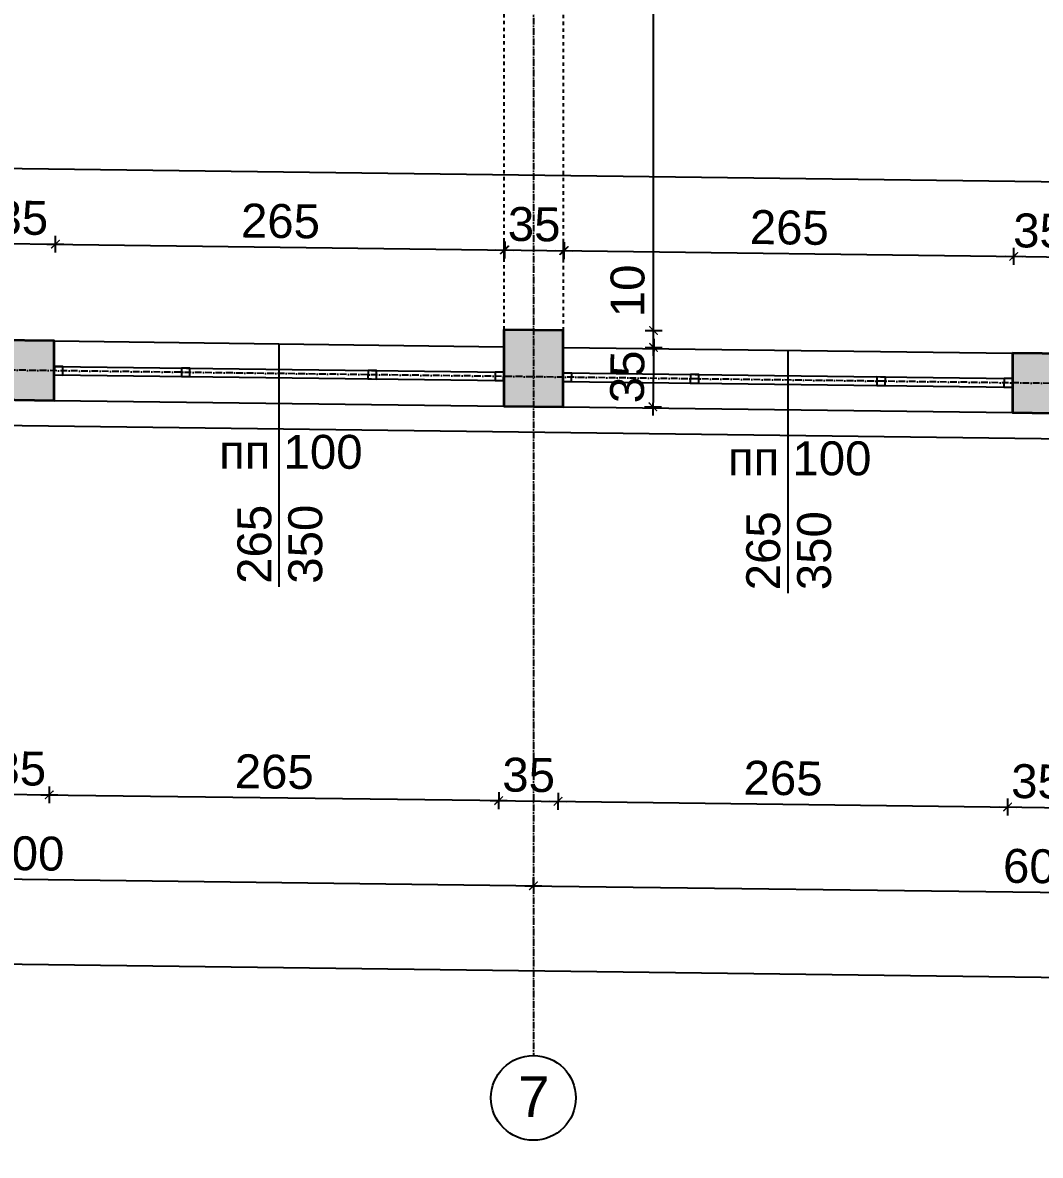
# Model space of a CAD drawing. Header units: inches. Extents: x -72385 to 39588, y -6525 to 66685.
# Drawn here: x -48686 to -48086, y 801 to 1469 of the extents above; entities that cross this region are included whole.
import ezdxf

# ---------------------------------------------------------------- set-up
doc = ezdxf.new("R2010")
doc.units = ezdxf.units.IN
doc.header["$MEASUREMENT"] = 0
doc.linetypes.add('DashDot', pattern=[0.6, 0.4, -0.1, 0, -0.1])
doc.linetypes.add('Hidden', pattern=[0.4, 0.2, -0.2])
for name, color, linetype, lineweight in [('Изгледни линии', 253, 'Continuous', 25), ('Надписи коти външни', 252, 'Continuous', 25), ('Надписи коти вътрешни', 252, 'Continuous', 25), ('Надписи Оси', 252, 'Continuous', 25), ('Надписи прозорци', 252, 'Continuous', 25), ('Оси', 252, 'DashDot', 25), ('Прозорци', 251, 'Continuous', 25), ('Пунктир', 253, 'Hidden', 25), ('Разрезни линии', 7, 'Continuous', 35), ('Щрих стени', 254, 'Continuous', 25)]:
    doc.layers.add(name, color=color, linetype=linetype, lineweight=lineweight)
doc.styles.add('Arial Regular', font='arial.ttf')
doc.styles.get("Standard").update_dxf_attribs({"font": 'arial.ttf'})
doc.dimstyles.new('Annotative', dxfattribs={"dimscale": 0, "dimtxt": 20, "dimasz": 5, "dimexe": 5, "dimexo": 5, "dimgap": 5, "dimtad": 1, "dimdec": 0, "dimzin": 0, "dimdsep": 46, "dimtxsty": 'Standard', "dimblk": 'ARCHTICK', "dimcen": 5, "dimdle": 5, "dimadec": 0, "dimazin": 0, "dimtfac": 1, "dimtdec": 0, "dimtofl": 0, "dimtmove": 0, "dimatfit": 3, "dimldrblk": 'ARCHTICK', "dimfxl": 5, "dimfxlon": 1, "dimtolj": 1, "dimtzin": 0, "dimarcsym": 1})

# ---------------------------------------------------------------- blocks, each defined once
blk = doc.blocks.new('_ArchTick')
at = {"color": 0, "linetype": 'ByBlock', "const_width": 0.15}
blk.add_lwpolyline([(-0.5, -0.5), (0.5, 0.5)], dxfattribs=at)
blk = doc.blocks.new('*D1986')
at = {"layer": 'Defpoints', "color": 0, "ltscale": 50, "transparency": 16777216}
for p in [(-48666.61, 1337.95), (-48702.34, 1281.32), (-48667.34, 1280.88)]:
    blk.add_point(p, dxfattribs=at)
at = {"layer": 'Надписи коти вътрешни', "color": 0, "lineweight": -2, "ltscale": 50, "transparency": 16777216}
for p, q in [((-48701.67, 1333.4), (-48701.55, 1343.4)), ((-48666.67, 1332.95), (-48666.55, 1342.95)), ((-48706.61, 1338.46), (-48661.61, 1337.89))]:
    blk.add_line(p, q, dxfattribs=at)
at = {"layer": 'Надписи коти вътрешни', "color": 0, "lineweight": -2, "ltscale": 50, "transparency": 16777216, "xscale": 5, "yscale": 5, "zscale": 5}
for p, rotation in [((-48701.61, 1338.4), 179.2706286525344), ((-48666.61, 1337.95), 359.2706286525344)]:
    blk.add_blockref('_ArchTick', p, dxfattribs=dict(at, rotation=rotation))
at = {"layer": 'Надписи коти вътрешни', "color": 0, "ltscale": 50, "transparency": 16777216, "insert": (-48686.42, 1353.42), "char_height": 20, "attachment_point": 5, "rotation": 359.27063}
blk.add_mtext('\\A1;35', dxfattribs=at)
blk = doc.blocks.new('*D1987')
at = {"layer": 'Defpoints', "color": 0, "ltscale": 50, "transparency": 16777216}
for p in [(-48401.61, 1334.58), (-48667.34, 1280.88), (-48402.34, 1277.5)]:
    blk.add_point(p, dxfattribs=at)
at = {"layer": 'Надписи коти вътрешни', "color": 0, "lineweight": -2, "ltscale": 50, "transparency": 16777216}
for p, q in [((-48666.67, 1332.95), (-48666.55, 1342.95)), ((-48671.61, 1338.01), (-48396.61, 1334.51)), ((-48401.67, 1329.58), (-48401.55, 1339.58))]:
    blk.add_line(p, q, dxfattribs=at)
at = {"layer": 'Надписи коти вътрешни', "color": 0, "lineweight": -2, "ltscale": 50, "transparency": 16777216, "xscale": 5, "yscale": 5, "zscale": 5}
for p, rotation in [((-48666.61, 1337.95), 179.270628652547), ((-48401.61, 1334.58), 359.270628652547)]:
    blk.add_blockref('_ArchTick', p, dxfattribs=dict(at, rotation=rotation))
at = {"layer": 'Надписи коти вътрешни', "color": 0, "ltscale": 50, "transparency": 16777216, "insert": (-48533.92, 1351.47), "char_height": 20, "attachment_point": 5, "rotation": 359.27063}
blk.add_mtext('\\A1;265', dxfattribs=at)
blk = doc.blocks.new('*D1988')
at = {"layer": 'Defpoints', "color": 0, "ltscale": 50, "transparency": 16777216}
for p in [(-48367.06, 1334.14), (-48402.34, 1312.51), (-48367.34, 1312.06)]:
    blk.add_point(p, dxfattribs=at)
at = {"layer": 'Надписи коти вътрешни', "color": 0, "lineweight": -2, "ltscale": 50, "transparency": 16777216}
for p, q in [((-48402.12, 1329.58), (-48401.99, 1339.58)), ((-48367.12, 1329.14), (-48366.99, 1339.14)), ((-48407.06, 1334.65), (-48362.06, 1334.07))]:
    blk.add_line(p, q, dxfattribs=at)
at = {"layer": 'Надписи коти вътрешни', "color": 0, "lineweight": -2, "ltscale": 50, "transparency": 16777216, "xscale": 5, "yscale": 5, "zscale": 5}
for p, rotation in [((-48402.06, 1334.58), 179.2706286525459), ((-48367.06, 1334.14), 359.270628652546)]:
    blk.add_blockref('_ArchTick', p, dxfattribs=dict(at, rotation=rotation))
at = {"layer": 'Надписи коти вътрешни', "color": 0, "ltscale": 50, "transparency": 16777216, "insert": (-48384.36, 1349.58), "char_height": 20, "attachment_point": 5, "rotation": 359.27063}
blk.add_mtext('\\A1;35', dxfattribs=at)
blk = doc.blocks.new('*D1989')
at = {"layer": 'Defpoints', "color": 0, "ltscale": 50, "transparency": 16777216}
for p in [(-48101.61, 1330.76), (-48367.34, 1277.06), (-48102.34, 1273.68)]:
    blk.add_point(p, dxfattribs=at)
at = {"layer": 'Надписи коти вътрешни', "color": 0, "lineweight": -2, "ltscale": 50, "transparency": 16777216}
for p, q in [((-48366.67, 1329.13), (-48366.55, 1339.13)), ((-48101.67, 1325.76), (-48101.55, 1335.76)), ((-48371.61, 1334.19), (-48096.61, 1330.69))]:
    blk.add_line(p, q, dxfattribs=at)
at = {"layer": 'Надписи коти вътрешни', "color": 0, "lineweight": -2, "ltscale": 50, "transparency": 16777216, "xscale": 5, "yscale": 5, "zscale": 5}
for p, rotation in [((-48366.61, 1334.13), 179.270628652547), ((-48101.61, 1330.76), 359.270628652547)]:
    blk.add_blockref('_ArchTick', p, dxfattribs=dict(at, rotation=rotation))
at = {"layer": 'Надписи коти вътрешни', "color": 0, "ltscale": 50, "transparency": 16777216, "insert": (-48233.92, 1347.65), "char_height": 20, "attachment_point": 5, "rotation": 359.27063}
blk.add_mtext('\\A1;265', dxfattribs=at)
blk = doc.blocks.new('*D1990')
at = {"layer": 'Defpoints', "color": 0, "ltscale": 50, "transparency": 16777216}
for p in [(-48066.61, 1330.31), (-48102.34, 1273.68), (-48067.34, 1273.24)]:
    blk.add_point(p, dxfattribs=at)
at = {"layer": 'Надписи коти вътрешни', "color": 0, "lineweight": -2, "ltscale": 50, "transparency": 16777216}
for p, q in [((-48101.67, 1325.76), (-48101.55, 1335.76)), ((-48066.67, 1325.31), (-48066.55, 1335.31)), ((-48106.61, 1330.82), (-48061.61, 1330.25))]:
    blk.add_line(p, q, dxfattribs=at)
at = {"layer": 'Надписи коти вътрешни', "color": 0, "lineweight": -2, "ltscale": 50, "transparency": 16777216, "xscale": 5, "yscale": 5, "zscale": 5}
for p, rotation in [((-48101.61, 1330.76), 179.2706286525344), ((-48066.61, 1330.31), 359.2706286525344)]:
    blk.add_blockref('_ArchTick', p, dxfattribs=dict(at, rotation=rotation))
at = {"layer": 'Надписи коти вътрешни', "color": 0, "ltscale": 50, "transparency": 16777216, "insert": (-48086.42, 1345.78), "char_height": 20, "attachment_point": 5, "rotation": 359.27063}
blk.add_mtext('\\A1;35', dxfattribs=at)
blk = doc.blocks.new('*D2021')
at = {"layer": 'Defpoints', "color": 0, "ltscale": 50, "transparency": 16777216}
for p in [(-47201.05, 1363.57), (-51367.34, 1315.25), (-47202.34, 1262.23)]:
    blk.add_point(p, dxfattribs=at)
at = {"layer": 'Надписи коти вътрешни', "color": 0, "lineweight": -2, "ltscale": 50, "transparency": 16777216}
for p, q in [((-51371.05, 1416.65), (-47196.05, 1363.5)), ((-51366.11, 1411.59), (-51365.98, 1421.59)), ((-47201.11, 1358.57), (-47200.98, 1368.57))]:
    blk.add_line(p, q, dxfattribs=at)
at = {"layer": 'Надписи коти вътрешни', "color": 0, "lineweight": -2, "ltscale": 50, "transparency": 16777216, "xscale": 5, "yscale": 5, "zscale": 5}
for p, rotation in [((-51366.05, 1416.59), 179.2706286525471), ((-47201.05, 1363.57), 359.2706286525471)]:
    blk.add_blockref('_ArchTick', p, dxfattribs=dict(at, rotation=rotation))
at = {"layer": 'Надписи коти вътрешни', "color": 0, "ltscale": 50, "transparency": 16777216, "insert": (-49283.35, 1405.29), "char_height": 20, "attachment_point": 5, "rotation": 359.27063}
blk.add_mtext('\\A1;4165', dxfattribs=at)
blk = doc.blocks.new('*D8052')
at = {"layer": 'Defpoints', "color": 0, "ltscale": 50, "transparency": 16777216}
for p in [(-48367.34, 1287.06), (-48314, 1287.06), (-48367.34, 1277.06)]:
    blk.add_point(p, dxfattribs=at)
at = {"layer": 'Надписи коти вътрешни', "color": 0, "lineweight": -2, "ltscale": 50, "transparency": 16777216}
for p, q in [((-48314, 1287.06), (-48314, 1328.76)), ((-48319, 1287.06), (-48309, 1287.06)), ((-48314, 1272.06), (-48314, 1287.06)), ((-48319, 1277.06), (-48309, 1277.06))]:
    blk.add_line(p, q, dxfattribs=at)
at = {"layer": 'Надписи коти вътрешни', "color": 0, "lineweight": -2, "ltscale": 50, "transparency": 16777216, "xscale": 5, "yscale": 5, "zscale": 5}
for p, rotation in [((-48314, 1287.06), 90), ((-48314, 1277.06), 270)]:
    blk.add_blockref('_ArchTick', p, dxfattribs=dict(at, rotation=rotation))
at = {"layer": 'Надписи коти вътрешни', "color": 0, "ltscale": 50, "transparency": 16777216, "insert": (-48329.21, 1310.41), "char_height": 20, "attachment_point": 5, "rotation": 90}
blk.add_mtext('\\A1;10', dxfattribs=at)
blk = doc.blocks.new('*D2111')
at = {"layer": 'Defpoints', "color": 0, "ltscale": 50, "transparency": 16777216}
for p in [(-48367.34, 1837.1), (-48314, 1837.1), (-48367.34, 1287.06)]:
    blk.add_point(p, dxfattribs=at)
at = {"layer": 'Надписи коти вътрешни', "color": 0, "lineweight": -2, "ltscale": 50, "transparency": 16777216}
for p, q in [((-48319, 1837.1), (-48309, 1837.1)), ((-48314, 1282.06), (-48314, 1842.1)), ((-48319, 1287.06), (-48309, 1287.06))]:
    blk.add_line(p, q, dxfattribs=at)
at = {"layer": 'Надписи коти вътрешни', "color": 0, "lineweight": -2, "ltscale": 50, "transparency": 16777216, "xscale": 5, "yscale": 5, "zscale": 5}
for p, rotation in [((-48314, 1837.1), 90), ((-48314, 1287.06), 270)]:
    blk.add_blockref('_ArchTick', p, dxfattribs=dict(at, rotation=rotation))
at = {"layer": 'Надписи коти вътрешни', "color": 0, "ltscale": 50, "transparency": 16777216, "insert": (-48329.21, 1562.08), "char_height": 20, "attachment_point": 5, "rotation": 90}
blk.add_mtext('\\A1;550', dxfattribs=at)
blk = doc.blocks.new('*D6324')
at = {"layer": 'Defpoints', "color": 0, "ltscale": 50, "transparency": 16777216}
for p in [(-48702.34, 1246.32), (-48667.34, 1245.87), (-48670.3, 1013.39)]:
    blk.add_point(p, dxfattribs=at)
at = {"layer": 'Надписи коти външни', "color": 0, "lineweight": -2, "ltscale": 50, "transparency": 16777216}
for p, q in [((-48705.23, 1018.84), (-48705.36, 1008.84)), ((-48670.23, 1018.39), (-48670.36, 1008.39)), ((-48710.3, 1013.9), (-48665.3, 1013.33))]:
    blk.add_line(p, q, dxfattribs=at)
at = {"layer": 'Надписи коти външни', "color": 0, "lineweight": -2, "ltscale": 50, "transparency": 16777216, "xscale": 5, "yscale": 5, "zscale": 5}
for p, rotation in [((-48705.3, 1013.84), 179.2706286525464), ((-48670.3, 1013.39), 359.2706286525463)]:
    blk.add_blockref('_ArchTick', p, dxfattribs=dict(at, rotation=rotation))
at = {"layer": 'Надписи коти външни', "color": 0, "ltscale": 50, "transparency": 16777216, "insert": (-48687.6, 1028.83), "char_height": 20, "attachment_point": 5, "rotation": 359.27063}
blk.add_mtext('\\A1;35', dxfattribs=at)
blk = doc.blocks.new('*D6325')
at = {"layer": 'Defpoints', "color": 0, "ltscale": 50, "transparency": 16777216}
for p in [(-48667.34, 1245.87), (-48402.34, 1242.5), (-48405.3, 1010.02)]:
    blk.add_point(p, dxfattribs=at)
at = {"layer": 'Надписи коти външни', "color": 0, "lineweight": -2, "ltscale": 50, "transparency": 16777216}
for p, q in [((-48670.23, 1018.39), (-48670.36, 1008.39)), ((-48405.23, 1015.02), (-48405.36, 1005.02)), ((-48675.3, 1013.46), (-48400.3, 1009.96))]:
    blk.add_line(p, q, dxfattribs=at)
at = {"layer": 'Надписи коти външни', "color": 0, "lineweight": -2, "ltscale": 50, "transparency": 16777216, "xscale": 5, "yscale": 5, "zscale": 5}
for p, rotation in [((-48670.3, 1013.39), 179.2706286525478), ((-48405.3, 1010.02), 359.2706286525477)]:
    blk.add_blockref('_ArchTick', p, dxfattribs=dict(at, rotation=rotation))
at = {"layer": 'Надписи коти външни', "color": 0, "ltscale": 50, "transparency": 16777216, "insert": (-48537.6, 1026.92), "char_height": 20, "attachment_point": 5, "rotation": 359.27063}
blk.add_mtext('\\A1;265', dxfattribs=at)
blk = doc.blocks.new('*D6326')
at = {"layer": 'Defpoints', "color": 0, "ltscale": 50, "transparency": 16777216}
for p in [(-48402.34, 1242.5), (-48367.34, 1242.05), (-48370.3, 1009.57)]:
    blk.add_point(p, dxfattribs=at)
at = {"layer": 'Надписи коти външни', "color": 0, "lineweight": -2, "ltscale": 50, "transparency": 16777216}
for p, q in [((-48405.23, 1015.02), (-48405.36, 1005.02)), ((-48410.3, 1010.08), (-48365.3, 1009.51)), ((-48370.23, 1014.57), (-48370.36, 1004.57))]:
    blk.add_line(p, q, dxfattribs=at)
at = {"layer": 'Надписи коти външни', "color": 0, "lineweight": -2, "ltscale": 50, "transparency": 16777216, "xscale": 5, "yscale": 5, "zscale": 5}
for p, rotation in [((-48405.3, 1010.02), 179.2706286525345), ((-48370.3, 1009.57), 359.2706286525345)]:
    blk.add_blockref('_ArchTick', p, dxfattribs=dict(at, rotation=rotation))
at = {"layer": 'Надписи коти външни', "color": 0, "ltscale": 50, "transparency": 16777216, "insert": (-48387.6, 1025.01), "char_height": 20, "attachment_point": 5, "rotation": 359.27063}
blk.add_mtext('\\A1;35', dxfattribs=at)
blk = doc.blocks.new('*D6327')
at = {"layer": 'Defpoints', "color": 0, "ltscale": 50, "transparency": 16777216}
for p in [(-48367.34, 1242.05), (-48102.34, 1238.68), (-48105.3, 1006.2)]:
    blk.add_point(p, dxfattribs=at)
at = {"layer": 'Надписи коти външни', "color": 0, "lineweight": -2, "ltscale": 50, "transparency": 16777216}
for p, q in [((-48375.3, 1009.64), (-48100.3, 1006.14)), ((-48370.23, 1014.57), (-48370.36, 1004.57)), ((-48105.23, 1011.2), (-48105.36, 1001.2))]:
    blk.add_line(p, q, dxfattribs=at)
at = {"layer": 'Надписи коти външни', "color": 0, "lineweight": -2, "ltscale": 50, "transparency": 16777216, "xscale": 5, "yscale": 5, "zscale": 5}
for p, rotation in [((-48370.3, 1009.57), 179.270628652547), ((-48105.3, 1006.2), 359.270628652547)]:
    blk.add_blockref('_ArchTick', p, dxfattribs=dict(at, rotation=rotation))
at = {"layer": 'Надписи коти външни', "color": 0, "ltscale": 50, "transparency": 16777216, "insert": (-48237.6, 1023.1), "char_height": 20, "attachment_point": 5, "rotation": 359.27063}
blk.add_mtext('\\A1;265', dxfattribs=at)
blk = doc.blocks.new('*D6328')
at = {"layer": 'Defpoints', "color": 0, "ltscale": 50, "transparency": 16777216}
for p in [(-48102.34, 1238.68), (-48067.34, 1238.24), (-48070.3, 1005.75)]:
    blk.add_point(p, dxfattribs=at)
at = {"layer": 'Надписи коти външни', "color": 0, "lineweight": -2, "ltscale": 50, "transparency": 16777216}
for p, q in [((-48105.23, 1011.2), (-48105.36, 1001.2)), ((-48070.23, 1010.75), (-48070.36, 1000.75)), ((-48110.3, 1006.26), (-48065.3, 1005.69))]:
    blk.add_line(p, q, dxfattribs=at)
at = {"layer": 'Надписи коти външни', "color": 0, "lineweight": -2, "ltscale": 50, "transparency": 16777216, "xscale": 5, "yscale": 5, "zscale": 5}
for p, rotation in [((-48105.3, 1006.2), 179.2706286525464), ((-48070.3, 1005.75), 359.2706286525463)]:
    blk.add_blockref('_ArchTick', p, dxfattribs=dict(at, rotation=rotation))
at = {"layer": 'Надписи коти външни', "color": 0, "ltscale": 50, "transparency": 16777216, "insert": (-48087.6, 1021.19), "char_height": 20, "attachment_point": 5, "rotation": 359.27063}
blk.add_mtext('\\A1;35', dxfattribs=at)
blk = doc.blocks.new('*D6381')
at = {"layer": 'Defpoints', "color": 0, "ltscale": 50, "transparency": 16777216}
for p in [(-48984.84, 967.39), (-48384.84, 959.75), (-48384.84, 959.75)]:
    blk.add_point(p, dxfattribs=at)
at = {"layer": 'Надписи коти външни', "color": 0, "lineweight": -2, "ltscale": 50, "transparency": 16777216}
for p, q in [((-48984.84, 967.39), (-48984.77, 972.39)), ((-48989.84, 967.46), (-48379.84, 959.69)), ((-48384.84, 959.75), (-48384.77, 964.75))]:
    blk.add_line(p, q, dxfattribs=at)
at = {"layer": 'Надписи коти външни', "color": 0, "lineweight": -2, "ltscale": 50, "transparency": 16777216, "xscale": 5, "yscale": 5, "zscale": 5}
for p, rotation in [((-48984.84, 967.39), 179.2706286525471), ((-48384.84, 959.75), 359.2706286525471)]:
    blk.add_blockref('_ArchTick', p, dxfattribs=dict(at, rotation=rotation))
at = {"layer": 'Надписи коти външни', "color": 0, "ltscale": 50, "transparency": 16777216, "insert": (-48684.64, 978.78), "char_height": 20, "attachment_point": 5, "rotation": 359.27063}
blk.add_mtext('\\A1;600', dxfattribs=at)
blk = doc.blocks.new('*D6382')
at = {"layer": 'Defpoints', "color": 0, "ltscale": 50, "transparency": 16777216}
for p in [(-48384.84, 959.75), (-47784.84, 952.12), (-47784.84, 952.12)]:
    blk.add_point(p, dxfattribs=at)
at = {"layer": 'Надписи коти външни', "color": 0, "lineweight": -2, "ltscale": 50, "transparency": 16777216}
for p, q in [((-48384.84, 959.75), (-48384.77, 964.75)), ((-48389.84, 959.82), (-47779.84, 952.05)), ((-47784.84, 952.12), (-47784.77, 957.12))]:
    blk.add_line(p, q, dxfattribs=at)
at = {"layer": 'Надписи коти външни', "color": 0, "lineweight": -2, "ltscale": 50, "transparency": 16777216, "xscale": 5, "yscale": 5, "zscale": 5}
for p, rotation in [((-48384.84, 959.75), 179.2706286525534), ((-47784.84, 952.12), 359.2706286525534)]:
    blk.add_blockref('_ArchTick', p, dxfattribs=dict(at, rotation=rotation))
at = {"layer": 'Надписи коти външни', "color": 0, "ltscale": 50, "transparency": 16777216, "insert": (-48084.64, 971.15), "char_height": 20, "attachment_point": 5, "rotation": 359.27063}
blk.add_mtext('\\A1;600', dxfattribs=at)
blk = doc.blocks.new('*D6427')
at = {"layer": 'Defpoints', "color": 0, "ltscale": 50, "transparency": 16777216}
for p in [(-52317.34, 1292.34), (-40222.34, 1138.36), (-40226.57, 805.89)]:
    blk.add_point(p, dxfattribs=at)
at = {"layer": 'Надписи коти външни', "color": 0, "lineweight": -2, "ltscale": 50, "transparency": 16777216}
for p, q in [((-52321.51, 964.87), (-52321.63, 954.87)), ((-52326.57, 959.93), (-40221.57, 805.83)), ((-40226.51, 810.89), (-40226.63, 800.89))]:
    blk.add_line(p, q, dxfattribs=at)
at = {"layer": 'Надписи коти външни', "color": 0, "lineweight": -2, "ltscale": 50, "transparency": 16777216, "xscale": 5, "yscale": 5, "zscale": 5}
for p, rotation in [((-52321.57, 959.87), 179.2706286525472), ((-40226.57, 805.89), 359.2706286525473)]:
    blk.add_blockref('_ArchTick', p, dxfattribs=dict(at, rotation=rotation))
at = {"layer": 'Надписи коти външни', "color": 0, "ltscale": 50, "transparency": 16777216, "insert": (-46273.88, 898.09), "char_height": 20, "attachment_point": 5, "rotation": 359.27063}
blk.add_mtext('\\A1;12095', dxfattribs=at)
blk = doc.blocks.new('*D8064')
at = {"layer": 'Defpoints', "color": 0, "ltscale": 10, "transparency": 16777216}
for p in [(-48354.95, 1277.58), (-48355.4, 1242.58), (-48314.38, 1242.06)]:
    blk.add_point(p, dxfattribs=at)
at = {"layer": 'Надписи коти вътрешни', "color": 0, "lineweight": -2, "ltscale": 10, "transparency": 16777216}
for p, q in [((-48313.88, 1282.06), (-48314.45, 1237.06)), ((-48318.94, 1277.12), (-48308.94, 1276.99)), ((-48319.38, 1242.12), (-48309.39, 1242))]:
    blk.add_line(p, q, dxfattribs=at)
at = {"layer": 'Надписи коти вътрешни', "color": 0, "lineweight": -2, "ltscale": 10, "transparency": 16777216, "xscale": 5, "yscale": 5, "zscale": 5}
for p, rotation in [((-48313.94, 1277.06), 89.2706286525334), ((-48314.38, 1242.06), 269.2706286525334)]:
    blk.add_blockref('_ArchTick', p, dxfattribs=dict(at, rotation=rotation))
at = {"layer": 'Надписи коти вътрешни', "color": 0, "ltscale": 10, "transparency": 16777216, "insert": (-48329.38, 1259.75), "char_height": 20, "attachment_point": 5, "rotation": 89.27063}
blk.add_mtext('\\A1;35', dxfattribs=at)

msp = doc.modelspace()

# ---------------------------------------------------------------- hatches: boundary and pattern name
at = {"layer": 'Щрих стени', "ltscale": 10}
h = msp.add_hatch(color=256, dxfattribs=at)
h.dxf.hatch_style = 1
h.paths.add_polyline_path([(-51067.34, 1311.43), (-51102.34, 1311.88), (-51102.34, 1276.87), (-51067.34, 1276.43)])
h.paths.add_polyline_path([(-50767.34, 1317.61), (-50802.34, 1318.06), (-50802.34, 1273.05), (-50767.34, 1272.61)])
h.paths.add_polyline_path([(-50467.34, 1303.79), (-50502.34, 1304.24), (-50502.34, 1269.23), (-50467.34, 1268.79)])
h.paths.add_polyline_path([(-50167.34, 1309.97), (-50202.34, 1310.42), (-50202.34, 1265.42), (-50167.34, 1264.97)])
h.paths.add_polyline_path([(-49867.34, 1296.15), (-49902.34, 1296.6), (-49902.34, 1261.6), (-49867.34, 1261.15)])
h.paths.add_polyline_path([(-49567.34, 1302.34), (-49602.34, 1302.78), (-49602.34, 1257.78), (-49567.34, 1257.33)])
h.paths.add_polyline_path([(-49267.34, 1288.52), (-49302.34, 1288.96), (-49302.34, 1253.96), (-49267.34, 1253.51)])
h.paths.add_polyline_path([(-48967.34, 1294.7), (-49002.34, 1295.14), (-49002.34, 1250.14), (-48967.34, 1249.69)])
h.paths.add_polyline_path([(-48667.34, 1280.88), (-48702.34, 1281.32), (-48702.34, 1246.32), (-48667.34, 1245.87)])
h.paths.add_polyline_path([(-48367.34, 1287.06), (-48402.34, 1287.5), (-48402.34, 1242.5), (-48367.34, 1242.05)])
h.paths.add_polyline_path([(-48067.34, 1273.24), (-48102.34, 1273.68), (-48102.34, 1238.68), (-48067.34, 1238.24)])
h.paths.add_polyline_path([(-47767.34, 1279.42), (-47802.34, 1279.87), (-47802.34, 1234.86), (-47767.34, 1234.42)])
h.paths.add_polyline_path([(-47467.34, 1265.6), (-47502.34, 1266.05), (-47502.34, 1231.04), (-47467.34, 1230.6)])

# ---------------------------------------------------------------- linework, layer by layer
at = {"layer": 'Изгледни линии', "ltscale": 50}
for p, q in [((-48667.34, 1280.88), (-48402.34, 1277.5)), ((-48367.34, 1277.06), (-48102.34, 1273.68)), ((-51982.34, 1273.07), (-47487.34, 1215.85)), ((-48667.34, 1245.87), (-48402.34, 1242.5)), ((-48367.34, 1242.05), (-48102.34, 1238.68))]:
    msp.add_line(p, q, dxfattribs=at)
at = {"layer": 'Надписи Оси', "ltscale": 50}
msp.add_circle((-48384.84, 834.75), 25, dxfattribs=at)
at = {"layer": 'Надписи прозорци', "ltscale": 50}
for p, q in [((-48534.84, 1279.19), (-48534.84, 1136.04)), ((-48234.84, 1275.37), (-48234.84, 1132.22))]:
    msp.add_line(p, q, dxfattribs=at)
at = {"layer": 'Оси', "ltscale": 10}
for p, q in [((-48384.84, 3459.96), (-48384.84, 859.75)), ((-39839.84, 1151), (-52699.84, 1314.71))]:
    msp.add_line(p, q, dxfattribs=at)
at = {"layer": 'Прозорци', "ltscale": 50}
for p, q in [((-48667.34, 1265.88), (-48402.34, 1262.5)), ((-48367.34, 1262.06), (-48102.34, 1258.68)), ((-48667.34, 1260.88), (-48402.34, 1257.5)), ((-48367.34, 1257.06), (-48102.34, 1253.68))]:
    msp.add_line(p, q, dxfattribs=at)
for points in [[(-48667.34, 1260.88), (-48662.34, 1260.81), (-48662.27, 1265.81), (-48667.27, 1265.87), (-48667.34, 1260.88)], [(-48592.35, 1259.92), (-48587.35, 1259.86), (-48587.29, 1264.86), (-48592.29, 1264.92), (-48592.35, 1259.92)], [(-48482.39, 1258.52), (-48477.39, 1258.46), (-48477.33, 1263.46), (-48482.32, 1263.52), (-48482.39, 1258.52)], [(-48407.4, 1257.57), (-48402.4, 1257.51), (-48402.34, 1262.51), (-48407.34, 1262.57), (-48407.4, 1257.57)], [(-48367.34, 1257.06), (-48362.34, 1256.99), (-48362.27, 1261.99), (-48367.27, 1262.06), (-48367.34, 1257.06)], [(-48292.35, 1256.1), (-48287.35, 1256.04), (-48287.29, 1261.04), (-48292.29, 1261.1), (-48292.35, 1256.1)], [(-48182.39, 1254.7), (-48177.39, 1254.64), (-48177.33, 1259.64), (-48182.32, 1259.7), (-48182.39, 1254.7)], [(-48107.4, 1253.75), (-48102.4, 1253.69), (-48102.34, 1258.69), (-48107.34, 1258.75), (-48107.4, 1253.75)]]:
    msp.add_lwpolyline(points, dxfattribs=at)
at = {"layer": 'Пунктир', "ltscale": 10}
for p, q in [((-48402.34, 1837.55), (-48402.34, 1287.5)), ((-48367.34, 1837.1), (-48367.34, 1287.06))]:
    msp.add_line(p, q, dxfattribs=at)
at = {"layer": 'Разрезни линии', "ltscale": 50}
for points in [[(-48402.34, 1242.5), (-48367.34, 1242.05), (-48367.34, 1287.06), (-48402.34, 1287.5)], [(-48702.34, 1281.32), (-48702.34, 1246.32), (-48667.34, 1245.87), (-48667.34, 1280.88)], [(-48102.34, 1273.68), (-48102.34, 1238.68), (-48067.34, 1238.24), (-48067.34, 1273.24)]]:
    msp.add_lwpolyline(points, close=True, dxfattribs=at)

# ---------------------------------------------------------------- texts
at = {"layer": 'Надписи Оси', "ltscale": 100, "insert": (-48398.16, 847.47), "char_height": 24, "width": 27.2128, "attachment_point": 1, "style": 'Arial Regular'}
msp.add_mtext('\\pxqc;7', dxfattribs=at)
at = {"layer": 'Надписи прозорци', "ltscale": 100, "char_height": 20, "width": 180.4891, "attachment_point": 1, "style": 'Arial Regular'}
for insert in [(-48570.15, 1225.55), (-48270.15, 1221.73)]:
    msp.add_mtext('пп 100', dxfattribs=dict(at, insert=insert))
at = {"layer": 'Надписи прозорци', "ltscale": 100, "char_height": 20, "width": 180.4891, "attachment_point": 3, "rotation": 90, "style": 'Arial Regular'}
for s, insert in [('265', (-48559.35, 1184.33)), ('350', (-48529.35, 1184.41)), ('265', (-48259.35, 1180.51)), ('350', (-48229.35, 1180.59))]:
    msp.add_mtext(s, dxfattribs=dict(at, insert=insert))

# ---------------------------------------------------------------- dimensions: what is measured, and where the dimension line sits
at = {"layer": 'Надписи коти външни', "ltscale": 50}
dim = msp.add_aligned_dim(p1=(-52317.34, 1292.34), p2=(-40222.34, 1138.36), distance=-332.5, text='12095', dimstyle='Annotative', override={"dimscale": 0, "dimtix": 0, "dimtofl": 0, "dimtmove": 0, "dimatfit": 3}, dxfattribs=at)
dim.commit()
dim.dimension.update_dxf_attribs({"geometry": '*D6427', "text_midpoint": (-46273.88, 898.09)})
for base, p1, p2, picture, middle in [((-48670.3, 1013.39), (-48702.34, 1246.32), (-48667.34, 1245.87), '*D6324', (-48687.8, 1013.62)), ((-48370.3, 1009.57), (-48402.34, 1242.5), (-48367.34, 1242.05), '*D6326', (-48387.8, 1009.8)), ((-48070.3, 1005.75), (-48102.34, 1238.68), (-48067.34, 1238.24), '*D6328', (-48087.8, 1005.98))]:
    dim = msp.add_linear_dim(base=base, p1=p1, p2=p2, angle=359.27063, dimstyle='Annotative', override={"dimscale": 0, "dimtix": 0, "dimtofl": 0, "dimtmove": 0, "dimatfit": 3}, dxfattribs=at)
    dim.commit()
    dim.dimension.update_dxf_attribs({"geometry": picture, "text_midpoint": middle, "dimtype": 129})
for p1, p2, distance, picture, middle in [((-48667.34, 1245.87), (-48402.34, 1242.5), -232.5, '*D6325', (-48537.6, 1026.92)), ((-48367.34, 1242.05), (-48102.34, 1238.68), -232.5, '*D6327', (-48237.6, 1023.1)), ((-48984.84, 967.39), (-48384.84, 959.75), 0, '*D6381', (-48684.64, 978.78)), ((-48384.84, 959.75), (-47784.84, 952.12), 0, '*D6382', (-48084.64, 971.15))]:
    dim = msp.add_aligned_dim(p1=p1, p2=p2, distance=distance, dimstyle='Annotative', override={"dimscale": 0, "dimtix": 0, "dimtofl": 0, "dimtmove": 0, "dimatfit": 3}, dxfattribs=at)
    dim.commit()
    dim.dimension.update_dxf_attribs({"geometry": picture, "text_midpoint": middle})
at = {"layer": 'Надписи коти вътрешни', "ltscale": 50}
dim = msp.add_linear_dim(base=(-48314, 1837.1), p1=(-48367.34, 1287.06), p2=(-48367.34, 1837.1), angle=90, dimstyle='Annotative', override={"dimscale": 0, "dimtix": 0, "dimtofl": 0, "dimtmove": 0, "dimatfit": 3}, dxfattribs=at)
dim.commit()
dim.dimension.update_dxf_attribs({"geometry": '*D2111', "text_midpoint": (-48329.21, 1562.08)})
for p1, p2, distance, picture, middle in [((-51367.34, 1315.25), (-47202.34, 1262.23), 101.35, '*D2021', (-49283.35, 1405.29)), ((-48667.34, 1280.88), (-48402.34, 1277.5), 57.08, '*D1987', (-48533.92, 1351.47)), ((-48367.34, 1277.06), (-48102.34, 1273.68), 57.08, '*D1989', (-48233.92, 1347.65))]:
    dim = msp.add_aligned_dim(p1=p1, p2=p2, distance=distance, dimstyle='Annotative', override={"dimscale": 0, "dimtix": 0, "dimtofl": 0, "dimtmove": 0, "dimatfit": 3}, dxfattribs=at)
    dim.commit()
    dim.dimension.update_dxf_attribs({"geometry": picture, "text_midpoint": middle})
for base, p1, p2, angle, picture, middle, dimtype in [((-48666.61, 1337.95), (-48702.34, 1281.32), (-48667.34, 1280.88), 359.27063, '*D1986', (-48686.61, 1338.2), 129), ((-48367.06, 1334.14), (-48402.34, 1312.51), (-48367.34, 1312.06), 359.27063, '*D1988', (-48384.56, 1334.36), 129), ((-48066.61, 1330.31), (-48102.34, 1273.68), (-48067.34, 1273.24), 359.27063, '*D1990', (-48086.61, 1330.57), 129), ((-48314, 1287.06), (-48367.34, 1277.06), (-48367.34, 1287.06), 90, '*D8052', (-48314, 1310.41), 128)]:
    dim = msp.add_linear_dim(base=base, p1=p1, p2=p2, angle=angle, dimstyle='Annotative', override={"dimscale": 0, "dimtix": 0, "dimtofl": 0, "dimtmove": 0, "dimatfit": 3}, dxfattribs=at)
    dim.commit()
    dim.dimension.update_dxf_attribs({"geometry": picture, "text_midpoint": middle, "dimtype": dimtype})
at = {"layer": 'Надписи коти вътрешни', "ltscale": 10}
dim = msp.add_linear_dim(base=(-48314.38, 1242.06), p1=(-48354.95, 1277.58), p2=(-48355.4, 1242.58), angle=269.27063, dimstyle='Annotative', override={"dimscale": 0, "dimtix": 0, "dimtofl": 0, "dimtmove": 0, "dimatfit": 3}, dxfattribs=at)
dim.commit()
dim.dimension.update_dxf_attribs({"geometry": '*D8064', "text_midpoint": (-48314.16, 1259.56), "dimtype": 129})

doc.saveas('drawing.dxf')
